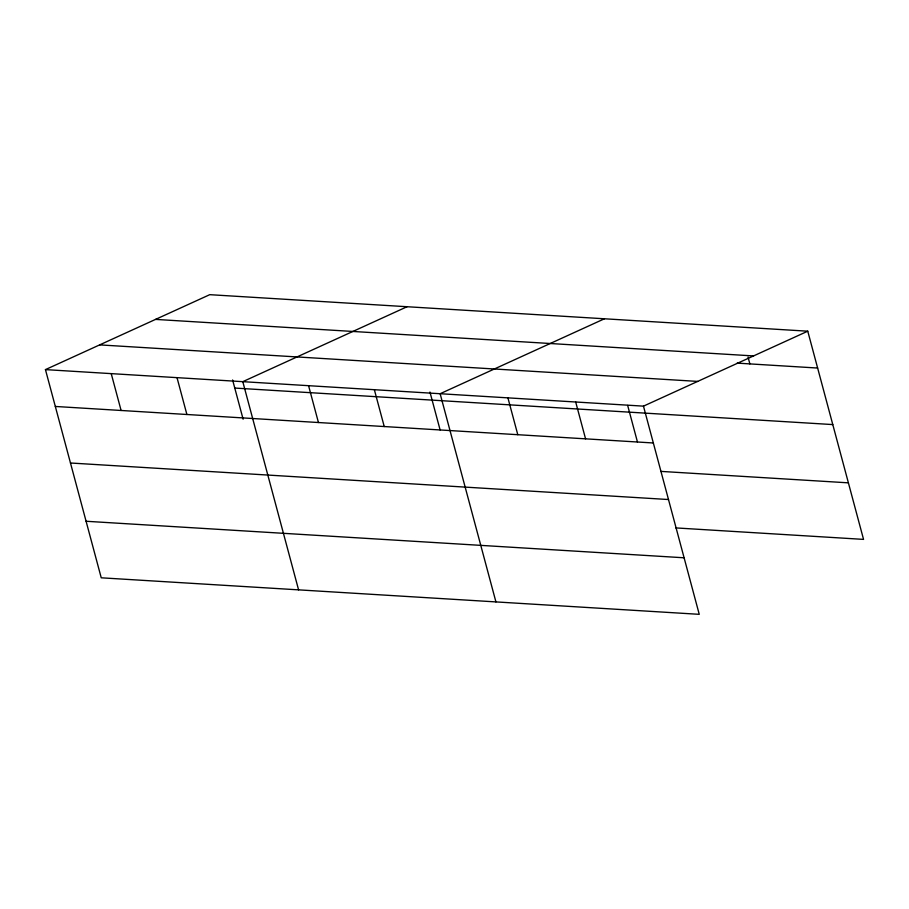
<?xml version="1.0" encoding="UTF-8"?>
<svg xmlns="http://www.w3.org/2000/svg" width="909" height="909" viewBox="0 0 909 909"><rect width="100%" height="100%" fill="white"/><g stroke="black" fill="none" stroke-linecap="round" stroke-linejoin="round"><path stroke-width="1.36" d="M45.45 369.611L643.47 406.141L699.248 614.325L101.24 577.806L45.45 369.611L209.752 294.675L807.76 331.194L863.55 539.389L675.762 527.913M407.096 306.719L242.794 381.666L298.584 589.861M604.44 318.775L440.138 393.722L495.928 601.917M643.47 406.141L807.76 331.194M155.53 319.4L753.55 355.93M737.154 363.123L817.634 368.043M99.672 344.886L697.68 381.405M234.772 388.063L832.792 424.583M55.324 406.459L653.332 442.978M660.604 471.373L848.404 482.838M70.47 462.999L668.49 499.53M86.082 521.266L684.102 557.785M748.039 357.078L749.868 363.895M627.664 405.437L637.448 441.967M575.692 401.994L585.566 438.842M507.915 397.858L517.789 434.707M429.957 392.04L440.104 429.923M374.36 389.7L384.234 426.548M308.571 385.689L318.445 422.526M232.613 379.985L243.123 419.219M177.016 377.644L186.89 414.493M111.228 373.633L121.102 410.482"/></g></svg>
